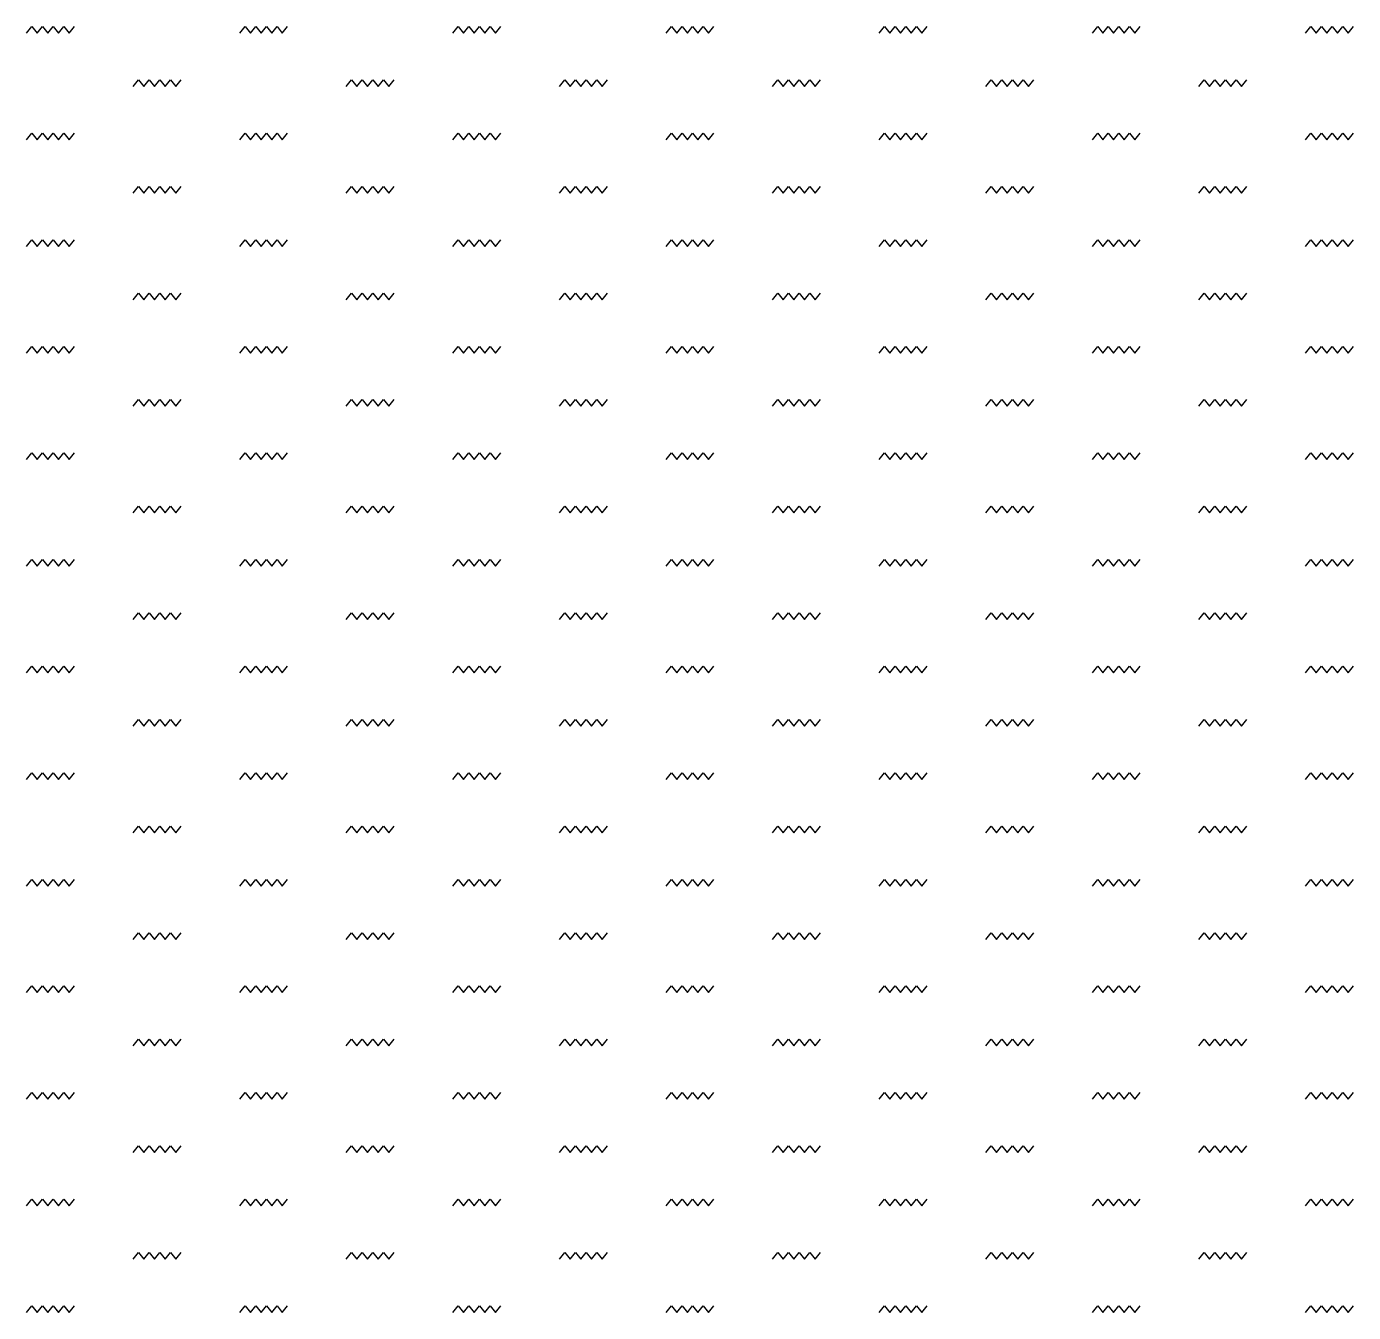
# Model space of a CAD drawing. Extents: x 0 to 1996, y -10 to 3965.
# Drawn here: x 1000 to 1996, y 1000 to 1965 of the extents above; entities that cross this region are included whole.
import ezdxf

# ---------------------------------------------------------------- set-up
doc = ezdxf.new("R2010")
doc.units = 0

msp = doc.modelspace()

# ---------------------------------------------------------------- linework, layer by layer
for points in [[(1000, 1960), (1004, 1965), (1008, 1960), (1012, 1965), (1016, 1960), (1020, 1965), (1024, 1960), (1028, 1965), (1032, 1960), (1036, 1965)], [(1160, 1960), (1164, 1965), (1168, 1960), (1172, 1965), (1176, 1960), (1180, 1965), (1184, 1960), (1188, 1965), (1192, 1960), (1196, 1965)], [(1320, 1960), (1324, 1965), (1328, 1960), (1332, 1965), (1336, 1960), (1340, 1965), (1344, 1960), (1348, 1965), (1352, 1960), (1356, 1965)], [(1480, 1960), (1484, 1965), (1488, 1960), (1492, 1965), (1496, 1960), (1500, 1965), (1504, 1960), (1508, 1965), (1512, 1960), (1516, 1965)], [(1640, 1960), (1644, 1965), (1648, 1960), (1652, 1965), (1656, 1960), (1660, 1965), (1664, 1960), (1668, 1965), (1672, 1960), (1676, 1965)], [(1800, 1960), (1804, 1965), (1808, 1960), (1812, 1965), (1816, 1960), (1820, 1965), (1824, 1960), (1828, 1965), (1832, 1960), (1836, 1965)], [(1960, 1960), (1964, 1965), (1968, 1960), (1972, 1965), (1976, 1960), (1980, 1965), (1984, 1960), (1988, 1965), (1992, 1960), (1996, 1965)], [(1080, 1920), (1084, 1925), (1088, 1920), (1092, 1925), (1096, 1920), (1100, 1925), (1104, 1920), (1108, 1925), (1112, 1920), (1116, 1925)], [(1240, 1920), (1244, 1925), (1248, 1920), (1252, 1925), (1256, 1920), (1260, 1925), (1264, 1920), (1268, 1925), (1272, 1920), (1276, 1925)], [(1400, 1920), (1404, 1925), (1408, 1920), (1412, 1925), (1416, 1920), (1420, 1925), (1424, 1920), (1428, 1925), (1432, 1920), (1436, 1925)], [(1560, 1920), (1564, 1925), (1568, 1920), (1572, 1925), (1576, 1920), (1580, 1925), (1584, 1920), (1588, 1925), (1592, 1920), (1596, 1925)], [(1720, 1920), (1724, 1925), (1728, 1920), (1732, 1925), (1736, 1920), (1740, 1925), (1744, 1920), (1748, 1925), (1752, 1920), (1756, 1925)], [(1880, 1920), (1884, 1925), (1888, 1920), (1892, 1925), (1896, 1920), (1900, 1925), (1904, 1920), (1908, 1925), (1912, 1920), (1916, 1925)], [(1000, 1880), (1004, 1885), (1008, 1880), (1012, 1885), (1016, 1880), (1020, 1885), (1024, 1880), (1028, 1885), (1032, 1880), (1036, 1885)], [(1160, 1880), (1164, 1885), (1168, 1880), (1172, 1885), (1176, 1880), (1180, 1885), (1184, 1880), (1188, 1885), (1192, 1880), (1196, 1885)], [(1320, 1880), (1324, 1885), (1328, 1880), (1332, 1885), (1336, 1880), (1340, 1885), (1344, 1880), (1348, 1885), (1352, 1880), (1356, 1885)], [(1480, 1880), (1484, 1885), (1488, 1880), (1492, 1885), (1496, 1880), (1500, 1885), (1504, 1880), (1508, 1885), (1512, 1880), (1516, 1885)], [(1640, 1880), (1644, 1885), (1648, 1880), (1652, 1885), (1656, 1880), (1660, 1885), (1664, 1880), (1668, 1885), (1672, 1880), (1676, 1885)], [(1800, 1880), (1804, 1885), (1808, 1880), (1812, 1885), (1816, 1880), (1820, 1885), (1824, 1880), (1828, 1885), (1832, 1880), (1836, 1885)], [(1960, 1880), (1964, 1885), (1968, 1880), (1972, 1885), (1976, 1880), (1980, 1885), (1984, 1880), (1988, 1885), (1992, 1880), (1996, 1885)], [(1080, 1840), (1084, 1845), (1088, 1840), (1092, 1845), (1096, 1840), (1100, 1845), (1104, 1840), (1108, 1845), (1112, 1840), (1116, 1845)], [(1240, 1840), (1244, 1845), (1248, 1840), (1252, 1845), (1256, 1840), (1260, 1845), (1264, 1840), (1268, 1845), (1272, 1840), (1276, 1845)], [(1400, 1840), (1404, 1845), (1408, 1840), (1412, 1845), (1416, 1840), (1420, 1845), (1424, 1840), (1428, 1845), (1432, 1840), (1436, 1845)], [(1560, 1840), (1564, 1845), (1568, 1840), (1572, 1845), (1576, 1840), (1580, 1845), (1584, 1840), (1588, 1845), (1592, 1840), (1596, 1845)], [(1720, 1840), (1724, 1845), (1728, 1840), (1732, 1845), (1736, 1840), (1740, 1845), (1744, 1840), (1748, 1845), (1752, 1840), (1756, 1845)], [(1880, 1840), (1884, 1845), (1888, 1840), (1892, 1845), (1896, 1840), (1900, 1845), (1904, 1840), (1908, 1845), (1912, 1840), (1916, 1845)], [(1000, 1800), (1004, 1805), (1008, 1800), (1012, 1805), (1016, 1800), (1020, 1805), (1024, 1800), (1028, 1805), (1032, 1800), (1036, 1805)], [(1160, 1800), (1164, 1805), (1168, 1800), (1172, 1805), (1176, 1800), (1180, 1805), (1184, 1800), (1188, 1805), (1192, 1800), (1196, 1805)], [(1320, 1800), (1324, 1805), (1328, 1800), (1332, 1805), (1336, 1800), (1340, 1805), (1344, 1800), (1348, 1805), (1352, 1800), (1356, 1805)], [(1480, 1800), (1484, 1805), (1488, 1800), (1492, 1805), (1496, 1800), (1500, 1805), (1504, 1800), (1508, 1805), (1512, 1800), (1516, 1805)], [(1640, 1800), (1644, 1805), (1648, 1800), (1652, 1805), (1656, 1800), (1660, 1805), (1664, 1800), (1668, 1805), (1672, 1800), (1676, 1805)], [(1800, 1800), (1804, 1805), (1808, 1800), (1812, 1805), (1816, 1800), (1820, 1805), (1824, 1800), (1828, 1805), (1832, 1800), (1836, 1805)], [(1960, 1800), (1964, 1805), (1968, 1800), (1972, 1805), (1976, 1800), (1980, 1805), (1984, 1800), (1988, 1805), (1992, 1800), (1996, 1805)], [(1080, 1760), (1084, 1765), (1088, 1760), (1092, 1765), (1096, 1760), (1100, 1765), (1104, 1760), (1108, 1765), (1112, 1760), (1116, 1765)], [(1240, 1760), (1244, 1765), (1248, 1760), (1252, 1765), (1256, 1760), (1260, 1765), (1264, 1760), (1268, 1765), (1272, 1760), (1276, 1765)], [(1400, 1760), (1404, 1765), (1408, 1760), (1412, 1765), (1416, 1760), (1420, 1765), (1424, 1760), (1428, 1765), (1432, 1760), (1436, 1765)], [(1560, 1760), (1564, 1765), (1568, 1760), (1572, 1765), (1576, 1760), (1580, 1765), (1584, 1760), (1588, 1765), (1592, 1760), (1596, 1765)], [(1720, 1760), (1724, 1765), (1728, 1760), (1732, 1765), (1736, 1760), (1740, 1765), (1744, 1760), (1748, 1765), (1752, 1760), (1756, 1765)], [(1880, 1760), (1884, 1765), (1888, 1760), (1892, 1765), (1896, 1760), (1900, 1765), (1904, 1760), (1908, 1765), (1912, 1760), (1916, 1765)], [(1000, 1720), (1004, 1725), (1008, 1720), (1012, 1725), (1016, 1720), (1020, 1725), (1024, 1720), (1028, 1725), (1032, 1720), (1036, 1725)], [(1160, 1720), (1164, 1725), (1168, 1720), (1172, 1725), (1176, 1720), (1180, 1725), (1184, 1720), (1188, 1725), (1192, 1720), (1196, 1725)], [(1320, 1720), (1324, 1725), (1328, 1720), (1332, 1725), (1336, 1720), (1340, 1725), (1344, 1720), (1348, 1725), (1352, 1720), (1356, 1725)], [(1480, 1720), (1484, 1725), (1488, 1720), (1492, 1725), (1496, 1720), (1500, 1725), (1504, 1720), (1508, 1725), (1512, 1720), (1516, 1725)], [(1640, 1720), (1644, 1725), (1648, 1720), (1652, 1725), (1656, 1720), (1660, 1725), (1664, 1720), (1668, 1725), (1672, 1720), (1676, 1725)], [(1800, 1720), (1804, 1725), (1808, 1720), (1812, 1725), (1816, 1720), (1820, 1725), (1824, 1720), (1828, 1725), (1832, 1720), (1836, 1725)], [(1960, 1720), (1964, 1725), (1968, 1720), (1972, 1725), (1976, 1720), (1980, 1725), (1984, 1720), (1988, 1725), (1992, 1720), (1996, 1725)], [(1080, 1680), (1084, 1685), (1088, 1680), (1092, 1685), (1096, 1680), (1100, 1685), (1104, 1680), (1108, 1685), (1112, 1680), (1116, 1685)], [(1240, 1680), (1244, 1685), (1248, 1680), (1252, 1685), (1256, 1680), (1260, 1685), (1264, 1680), (1268, 1685), (1272, 1680), (1276, 1685)], [(1400, 1680), (1404, 1685), (1408, 1680), (1412, 1685), (1416, 1680), (1420, 1685), (1424, 1680), (1428, 1685), (1432, 1680), (1436, 1685)], [(1560, 1680), (1564, 1685), (1568, 1680), (1572, 1685), (1576, 1680), (1580, 1685), (1584, 1680), (1588, 1685), (1592, 1680), (1596, 1685)], [(1720, 1680), (1724, 1685), (1728, 1680), (1732, 1685), (1736, 1680), (1740, 1685), (1744, 1680), (1748, 1685), (1752, 1680), (1756, 1685)], [(1880, 1680), (1884, 1685), (1888, 1680), (1892, 1685), (1896, 1680), (1900, 1685), (1904, 1680), (1908, 1685), (1912, 1680), (1916, 1685)], [(1000, 1640), (1004, 1645), (1008, 1640), (1012, 1645), (1016, 1640), (1020, 1645), (1024, 1640), (1028, 1645), (1032, 1640), (1036, 1645)], [(1160, 1640), (1164, 1645), (1168, 1640), (1172, 1645), (1176, 1640), (1180, 1645), (1184, 1640), (1188, 1645), (1192, 1640), (1196, 1645)], [(1320, 1640), (1324, 1645), (1328, 1640), (1332, 1645), (1336, 1640), (1340, 1645), (1344, 1640), (1348, 1645), (1352, 1640), (1356, 1645)], [(1480, 1640), (1484, 1645), (1488, 1640), (1492, 1645), (1496, 1640), (1500, 1645), (1504, 1640), (1508, 1645), (1512, 1640), (1516, 1645)], [(1640, 1640), (1644, 1645), (1648, 1640), (1652, 1645), (1656, 1640), (1660, 1645), (1664, 1640), (1668, 1645), (1672, 1640), (1676, 1645)], [(1800, 1640), (1804, 1645), (1808, 1640), (1812, 1645), (1816, 1640), (1820, 1645), (1824, 1640), (1828, 1645), (1832, 1640), (1836, 1645)], [(1960, 1640), (1964, 1645), (1968, 1640), (1972, 1645), (1976, 1640), (1980, 1645), (1984, 1640), (1988, 1645), (1992, 1640), (1996, 1645)], [(1080, 1600), (1084, 1605), (1088, 1600), (1092, 1605), (1096, 1600), (1100, 1605), (1104, 1600), (1108, 1605), (1112, 1600), (1116, 1605)], [(1240, 1600), (1244, 1605), (1248, 1600), (1252, 1605), (1256, 1600), (1260, 1605), (1264, 1600), (1268, 1605), (1272, 1600), (1276, 1605)], [(1400, 1600), (1404, 1605), (1408, 1600), (1412, 1605), (1416, 1600), (1420, 1605), (1424, 1600), (1428, 1605), (1432, 1600), (1436, 1605)], [(1560, 1600), (1564, 1605), (1568, 1600), (1572, 1605), (1576, 1600), (1580, 1605), (1584, 1600), (1588, 1605), (1592, 1600), (1596, 1605)], [(1720, 1600), (1724, 1605), (1728, 1600), (1732, 1605), (1736, 1600), (1740, 1605), (1744, 1600), (1748, 1605), (1752, 1600), (1756, 1605)], [(1880, 1600), (1884, 1605), (1888, 1600), (1892, 1605), (1896, 1600), (1900, 1605), (1904, 1600), (1908, 1605), (1912, 1600), (1916, 1605)], [(1000, 1560), (1004, 1565), (1008, 1560), (1012, 1565), (1016, 1560), (1020, 1565), (1024, 1560), (1028, 1565), (1032, 1560), (1036, 1565)], [(1160, 1560), (1164, 1565), (1168, 1560), (1172, 1565), (1176, 1560), (1180, 1565), (1184, 1560), (1188, 1565), (1192, 1560), (1196, 1565)], [(1320, 1560), (1324, 1565), (1328, 1560), (1332, 1565), (1336, 1560), (1340, 1565), (1344, 1560), (1348, 1565), (1352, 1560), (1356, 1565)], [(1480, 1560), (1484, 1565), (1488, 1560), (1492, 1565), (1496, 1560), (1500, 1565), (1504, 1560), (1508, 1565), (1512, 1560), (1516, 1565)], [(1640, 1560), (1644, 1565), (1648, 1560), (1652, 1565), (1656, 1560), (1660, 1565), (1664, 1560), (1668, 1565), (1672, 1560), (1676, 1565)], [(1800, 1560), (1804, 1565), (1808, 1560), (1812, 1565), (1816, 1560), (1820, 1565), (1824, 1560), (1828, 1565), (1832, 1560), (1836, 1565)], [(1960, 1560), (1964, 1565), (1968, 1560), (1972, 1565), (1976, 1560), (1980, 1565), (1984, 1560), (1988, 1565), (1992, 1560), (1996, 1565)], [(1080, 1520), (1084, 1525), (1088, 1520), (1092, 1525), (1096, 1520), (1100, 1525), (1104, 1520), (1108, 1525), (1112, 1520), (1116, 1525)], [(1240, 1520), (1244, 1525), (1248, 1520), (1252, 1525), (1256, 1520), (1260, 1525), (1264, 1520), (1268, 1525), (1272, 1520), (1276, 1525)], [(1400, 1520), (1404, 1525), (1408, 1520), (1412, 1525), (1416, 1520), (1420, 1525), (1424, 1520), (1428, 1525), (1432, 1520), (1436, 1525)], [(1560, 1520), (1564, 1525), (1568, 1520), (1572, 1525), (1576, 1520), (1580, 1525), (1584, 1520), (1588, 1525), (1592, 1520), (1596, 1525)], [(1720, 1520), (1724, 1525), (1728, 1520), (1732, 1525), (1736, 1520), (1740, 1525), (1744, 1520), (1748, 1525), (1752, 1520), (1756, 1525)], [(1880, 1520), (1884, 1525), (1888, 1520), (1892, 1525), (1896, 1520), (1900, 1525), (1904, 1520), (1908, 1525), (1912, 1520), (1916, 1525)], [(1000, 1480), (1004, 1485), (1008, 1480), (1012, 1485), (1016, 1480), (1020, 1485), (1024, 1480), (1028, 1485), (1032, 1480), (1036, 1485)], [(1160, 1480), (1164, 1485), (1168, 1480), (1172, 1485), (1176, 1480), (1180, 1485), (1184, 1480), (1188, 1485), (1192, 1480), (1196, 1485)], [(1320, 1480), (1324, 1485), (1328, 1480), (1332, 1485), (1336, 1480), (1340, 1485), (1344, 1480), (1348, 1485), (1352, 1480), (1356, 1485)], [(1480, 1480), (1484, 1485), (1488, 1480), (1492, 1485), (1496, 1480), (1500, 1485), (1504, 1480), (1508, 1485), (1512, 1480), (1516, 1485)], [(1640, 1480), (1644, 1485), (1648, 1480), (1652, 1485), (1656, 1480), (1660, 1485), (1664, 1480), (1668, 1485), (1672, 1480), (1676, 1485)], [(1800, 1480), (1804, 1485), (1808, 1480), (1812, 1485), (1816, 1480), (1820, 1485), (1824, 1480), (1828, 1485), (1832, 1480), (1836, 1485)], [(1960, 1480), (1964, 1485), (1968, 1480), (1972, 1485), (1976, 1480), (1980, 1485), (1984, 1480), (1988, 1485), (1992, 1480), (1996, 1485)], [(1080, 1440), (1084, 1445), (1088, 1440), (1092, 1445), (1096, 1440), (1100, 1445), (1104, 1440), (1108, 1445), (1112, 1440), (1116, 1445)], [(1240, 1440), (1244, 1445), (1248, 1440), (1252, 1445), (1256, 1440), (1260, 1445), (1264, 1440), (1268, 1445), (1272, 1440), (1276, 1445)], [(1400, 1440), (1404, 1445), (1408, 1440), (1412, 1445), (1416, 1440), (1420, 1445), (1424, 1440), (1428, 1445), (1432, 1440), (1436, 1445)], [(1560, 1440), (1564, 1445), (1568, 1440), (1572, 1445), (1576, 1440), (1580, 1445), (1584, 1440), (1588, 1445), (1592, 1440), (1596, 1445)], [(1720, 1440), (1724, 1445), (1728, 1440), (1732, 1445), (1736, 1440), (1740, 1445), (1744, 1440), (1748, 1445), (1752, 1440), (1756, 1445)], [(1880, 1440), (1884, 1445), (1888, 1440), (1892, 1445), (1896, 1440), (1900, 1445), (1904, 1440), (1908, 1445), (1912, 1440), (1916, 1445)], [(1000, 1400), (1004, 1405), (1008, 1400), (1012, 1405), (1016, 1400), (1020, 1405), (1024, 1400), (1028, 1405), (1032, 1400), (1036, 1405)], [(1160, 1400), (1164, 1405), (1168, 1400), (1172, 1405), (1176, 1400), (1180, 1405), (1184, 1400), (1188, 1405), (1192, 1400), (1196, 1405)], [(1320, 1400), (1324, 1405), (1328, 1400), (1332, 1405), (1336, 1400), (1340, 1405), (1344, 1400), (1348, 1405), (1352, 1400), (1356, 1405)], [(1480, 1400), (1484, 1405), (1488, 1400), (1492, 1405), (1496, 1400), (1500, 1405), (1504, 1400), (1508, 1405), (1512, 1400), (1516, 1405)], [(1640, 1400), (1644, 1405), (1648, 1400), (1652, 1405), (1656, 1400), (1660, 1405), (1664, 1400), (1668, 1405), (1672, 1400), (1676, 1405)], [(1800, 1400), (1804, 1405), (1808, 1400), (1812, 1405), (1816, 1400), (1820, 1405), (1824, 1400), (1828, 1405), (1832, 1400), (1836, 1405)], [(1960, 1400), (1964, 1405), (1968, 1400), (1972, 1405), (1976, 1400), (1980, 1405), (1984, 1400), (1988, 1405), (1992, 1400), (1996, 1405)], [(1080, 1360), (1084, 1365), (1088, 1360), (1092, 1365), (1096, 1360), (1100, 1365), (1104, 1360), (1108, 1365), (1112, 1360), (1116, 1365)], [(1240, 1360), (1244, 1365), (1248, 1360), (1252, 1365), (1256, 1360), (1260, 1365), (1264, 1360), (1268, 1365), (1272, 1360), (1276, 1365)], [(1400, 1360), (1404, 1365), (1408, 1360), (1412, 1365), (1416, 1360), (1420, 1365), (1424, 1360), (1428, 1365), (1432, 1360), (1436, 1365)], [(1560, 1360), (1564, 1365), (1568, 1360), (1572, 1365), (1576, 1360), (1580, 1365), (1584, 1360), (1588, 1365), (1592, 1360), (1596, 1365)], [(1720, 1360), (1724, 1365), (1728, 1360), (1732, 1365), (1736, 1360), (1740, 1365), (1744, 1360), (1748, 1365), (1752, 1360), (1756, 1365)], [(1880, 1360), (1884, 1365), (1888, 1360), (1892, 1365), (1896, 1360), (1900, 1365), (1904, 1360), (1908, 1365), (1912, 1360), (1916, 1365)], [(1000, 1320), (1004, 1325), (1008, 1320), (1012, 1325), (1016, 1320), (1020, 1325), (1024, 1320), (1028, 1325), (1032, 1320), (1036, 1325)], [(1160, 1320), (1164, 1325), (1168, 1320), (1172, 1325), (1176, 1320), (1180, 1325), (1184, 1320), (1188, 1325), (1192, 1320), (1196, 1325)], [(1320, 1320), (1324, 1325), (1328, 1320), (1332, 1325), (1336, 1320), (1340, 1325), (1344, 1320), (1348, 1325), (1352, 1320), (1356, 1325)], [(1480, 1320), (1484, 1325), (1488, 1320), (1492, 1325), (1496, 1320), (1500, 1325), (1504, 1320), (1508, 1325), (1512, 1320), (1516, 1325)], [(1640, 1320), (1644, 1325), (1648, 1320), (1652, 1325), (1656, 1320), (1660, 1325), (1664, 1320), (1668, 1325), (1672, 1320), (1676, 1325)], [(1800, 1320), (1804, 1325), (1808, 1320), (1812, 1325), (1816, 1320), (1820, 1325), (1824, 1320), (1828, 1325), (1832, 1320), (1836, 1325)], [(1960, 1320), (1964, 1325), (1968, 1320), (1972, 1325), (1976, 1320), (1980, 1325), (1984, 1320), (1988, 1325), (1992, 1320), (1996, 1325)], [(1080, 1280), (1084, 1285), (1088, 1280), (1092, 1285), (1096, 1280), (1100, 1285), (1104, 1280), (1108, 1285), (1112, 1280), (1116, 1285)], [(1240, 1280), (1244, 1285), (1248, 1280), (1252, 1285), (1256, 1280), (1260, 1285), (1264, 1280), (1268, 1285), (1272, 1280), (1276, 1285)], [(1400, 1280), (1404, 1285), (1408, 1280), (1412, 1285), (1416, 1280), (1420, 1285), (1424, 1280), (1428, 1285), (1432, 1280), (1436, 1285)], [(1560, 1280), (1564, 1285), (1568, 1280), (1572, 1285), (1576, 1280), (1580, 1285), (1584, 1280), (1588, 1285), (1592, 1280), (1596, 1285)], [(1720, 1280), (1724, 1285), (1728, 1280), (1732, 1285), (1736, 1280), (1740, 1285), (1744, 1280), (1748, 1285), (1752, 1280), (1756, 1285)], [(1880, 1280), (1884, 1285), (1888, 1280), (1892, 1285), (1896, 1280), (1900, 1285), (1904, 1280), (1908, 1285), (1912, 1280), (1916, 1285)], [(1000, 1240), (1004, 1245), (1008, 1240), (1012, 1245), (1016, 1240), (1020, 1245), (1024, 1240), (1028, 1245), (1032, 1240), (1036, 1245)], [(1160, 1240), (1164, 1245), (1168, 1240), (1172, 1245), (1176, 1240), (1180, 1245), (1184, 1240), (1188, 1245), (1192, 1240), (1196, 1245)], [(1320, 1240), (1324, 1245), (1328, 1240), (1332, 1245), (1336, 1240), (1340, 1245), (1344, 1240), (1348, 1245), (1352, 1240), (1356, 1245)], [(1480, 1240), (1484, 1245), (1488, 1240), (1492, 1245), (1496, 1240), (1500, 1245), (1504, 1240), (1508, 1245), (1512, 1240), (1516, 1245)], [(1640, 1240), (1644, 1245), (1648, 1240), (1652, 1245), (1656, 1240), (1660, 1245), (1664, 1240), (1668, 1245), (1672, 1240), (1676, 1245)], [(1800, 1240), (1804, 1245), (1808, 1240), (1812, 1245), (1816, 1240), (1820, 1245), (1824, 1240), (1828, 1245), (1832, 1240), (1836, 1245)], [(1960, 1240), (1964, 1245), (1968, 1240), (1972, 1245), (1976, 1240), (1980, 1245), (1984, 1240), (1988, 1245), (1992, 1240), (1996, 1245)], [(1080, 1200), (1084, 1205), (1088, 1200), (1092, 1205), (1096, 1200), (1100, 1205), (1104, 1200), (1108, 1205), (1112, 1200), (1116, 1205)], [(1240, 1200), (1244, 1205), (1248, 1200), (1252, 1205), (1256, 1200), (1260, 1205), (1264, 1200), (1268, 1205), (1272, 1200), (1276, 1205)], [(1400, 1200), (1404, 1205), (1408, 1200), (1412, 1205), (1416, 1200), (1420, 1205), (1424, 1200), (1428, 1205), (1432, 1200), (1436, 1205)], [(1560, 1200), (1564, 1205), (1568, 1200), (1572, 1205), (1576, 1200), (1580, 1205), (1584, 1200), (1588, 1205), (1592, 1200), (1596, 1205)], [(1720, 1200), (1724, 1205), (1728, 1200), (1732, 1205), (1736, 1200), (1740, 1205), (1744, 1200), (1748, 1205), (1752, 1200), (1756, 1205)], [(1880, 1200), (1884, 1205), (1888, 1200), (1892, 1205), (1896, 1200), (1900, 1205), (1904, 1200), (1908, 1205), (1912, 1200), (1916, 1205)], [(1000, 1160), (1004, 1165), (1008, 1160), (1012, 1165), (1016, 1160), (1020, 1165), (1024, 1160), (1028, 1165), (1032, 1160), (1036, 1165)], [(1160, 1160), (1164, 1165), (1168, 1160), (1172, 1165), (1176, 1160), (1180, 1165), (1184, 1160), (1188, 1165), (1192, 1160), (1196, 1165)], [(1320, 1160), (1324, 1165), (1328, 1160), (1332, 1165), (1336, 1160), (1340, 1165), (1344, 1160), (1348, 1165), (1352, 1160), (1356, 1165)], [(1480, 1160), (1484, 1165), (1488, 1160), (1492, 1165), (1496, 1160), (1500, 1165), (1504, 1160), (1508, 1165), (1512, 1160), (1516, 1165)], [(1640, 1160), (1644, 1165), (1648, 1160), (1652, 1165), (1656, 1160), (1660, 1165), (1664, 1160), (1668, 1165), (1672, 1160), (1676, 1165)], [(1800, 1160), (1804, 1165), (1808, 1160), (1812, 1165), (1816, 1160), (1820, 1165), (1824, 1160), (1828, 1165), (1832, 1160), (1836, 1165)], [(1960, 1160), (1964, 1165), (1968, 1160), (1972, 1165), (1976, 1160), (1980, 1165), (1984, 1160), (1988, 1165), (1992, 1160), (1996, 1165)], [(1080, 1120), (1084, 1125), (1088, 1120), (1092, 1125), (1096, 1120), (1100, 1125), (1104, 1120), (1108, 1125), (1112, 1120), (1116, 1125)], [(1240, 1120), (1244, 1125), (1248, 1120), (1252, 1125), (1256, 1120), (1260, 1125), (1264, 1120), (1268, 1125), (1272, 1120), (1276, 1125)], [(1400, 1120), (1404, 1125), (1408, 1120), (1412, 1125), (1416, 1120), (1420, 1125), (1424, 1120), (1428, 1125), (1432, 1120), (1436, 1125)], [(1560, 1120), (1564, 1125), (1568, 1120), (1572, 1125), (1576, 1120), (1580, 1125), (1584, 1120), (1588, 1125), (1592, 1120), (1596, 1125)], [(1720, 1120), (1724, 1125), (1728, 1120), (1732, 1125), (1736, 1120), (1740, 1125), (1744, 1120), (1748, 1125), (1752, 1120), (1756, 1125)], [(1880, 1120), (1884, 1125), (1888, 1120), (1892, 1125), (1896, 1120), (1900, 1125), (1904, 1120), (1908, 1125), (1912, 1120), (1916, 1125)], [(1000, 1080), (1004, 1085), (1008, 1080), (1012, 1085), (1016, 1080), (1020, 1085), (1024, 1080), (1028, 1085), (1032, 1080), (1036, 1085)], [(1160, 1080), (1164, 1085), (1168, 1080), (1172, 1085), (1176, 1080), (1180, 1085), (1184, 1080), (1188, 1085), (1192, 1080), (1196, 1085)], [(1320, 1080), (1324, 1085), (1328, 1080), (1332, 1085), (1336, 1080), (1340, 1085), (1344, 1080), (1348, 1085), (1352, 1080), (1356, 1085)], [(1480, 1080), (1484, 1085), (1488, 1080), (1492, 1085), (1496, 1080), (1500, 1085), (1504, 1080), (1508, 1085), (1512, 1080), (1516, 1085)], [(1640, 1080), (1644, 1085), (1648, 1080), (1652, 1085), (1656, 1080), (1660, 1085), (1664, 1080), (1668, 1085), (1672, 1080), (1676, 1085)], [(1800, 1080), (1804, 1085), (1808, 1080), (1812, 1085), (1816, 1080), (1820, 1085), (1824, 1080), (1828, 1085), (1832, 1080), (1836, 1085)], [(1960, 1080), (1964, 1085), (1968, 1080), (1972, 1085), (1976, 1080), (1980, 1085), (1984, 1080), (1988, 1085), (1992, 1080), (1996, 1085)], [(1080, 1040), (1084, 1045), (1088, 1040), (1092, 1045), (1096, 1040), (1100, 1045), (1104, 1040), (1108, 1045), (1112, 1040), (1116, 1045)], [(1240, 1040), (1244, 1045), (1248, 1040), (1252, 1045), (1256, 1040), (1260, 1045), (1264, 1040), (1268, 1045), (1272, 1040), (1276, 1045)], [(1400, 1040), (1404, 1045), (1408, 1040), (1412, 1045), (1416, 1040), (1420, 1045), (1424, 1040), (1428, 1045), (1432, 1040), (1436, 1045)], [(1560, 1040), (1564, 1045), (1568, 1040), (1572, 1045), (1576, 1040), (1580, 1045), (1584, 1040), (1588, 1045), (1592, 1040), (1596, 1045)], [(1720, 1040), (1724, 1045), (1728, 1040), (1732, 1045), (1736, 1040), (1740, 1045), (1744, 1040), (1748, 1045), (1752, 1040), (1756, 1045)], [(1880, 1040), (1884, 1045), (1888, 1040), (1892, 1045), (1896, 1040), (1900, 1045), (1904, 1040), (1908, 1045), (1912, 1040), (1916, 1045)], [(1000, 1000), (1004, 1005), (1008, 1000), (1012, 1005), (1016, 1000), (1020, 1005), (1024, 1000), (1028, 1005), (1032, 1000), (1036, 1005)], [(1160, 1000), (1164, 1005), (1168, 1000), (1172, 1005), (1176, 1000), (1180, 1005), (1184, 1000), (1188, 1005), (1192, 1000), (1196, 1005)], [(1320, 1000), (1324, 1005), (1328, 1000), (1332, 1005), (1336, 1000), (1340, 1005), (1344, 1000), (1348, 1005), (1352, 1000), (1356, 1005)], [(1480, 1000), (1484, 1005), (1488, 1000), (1492, 1005), (1496, 1000), (1500, 1005), (1504, 1000), (1508, 1005), (1512, 1000), (1516, 1005)], [(1640, 1000), (1644, 1005), (1648, 1000), (1652, 1005), (1656, 1000), (1660, 1005), (1664, 1000), (1668, 1005), (1672, 1000), (1676, 1005)], [(1800, 1000), (1804, 1005), (1808, 1000), (1812, 1005), (1816, 1000), (1820, 1005), (1824, 1000), (1828, 1005), (1832, 1000), (1836, 1005)], [(1960, 1000), (1964, 1005), (1968, 1000), (1972, 1005), (1976, 1000), (1980, 1005), (1984, 1000), (1988, 1005), (1992, 1000), (1996, 1005)]]:
    msp.add_lwpolyline(points)

doc.saveas('drawing.dxf')
